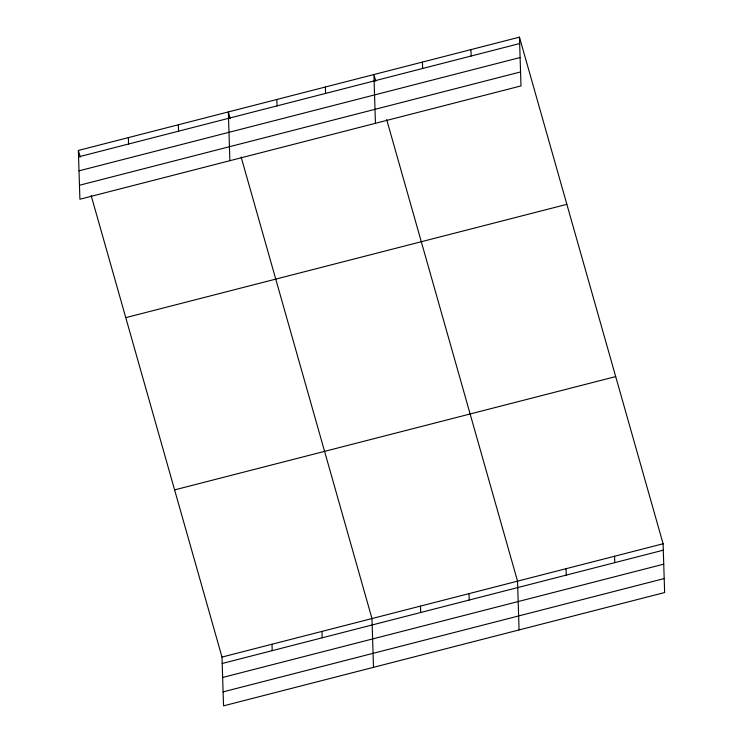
<?xml version="1.0" encoding="UTF-8"?>
<svg xmlns="http://www.w3.org/2000/svg" width="743" height="743" viewBox="0 0 743 743"><rect width="100%" height="100%" fill="white"/><g stroke="black" fill="none" stroke-linecap="round" stroke-linejoin="round"><path stroke-width="1.11" d="M519.459 37.15L521.001 85.919L79.9 199.226L78.368 150.457L519.459 37.15L663.1 543.774L664.632 592.543L223.541 705.85L221.999 657.081L91.157 195.548M78.572 156.866L519.663 43.558M79.009 170.844L520.1 57.536M79.464 185.248L520.555 71.941M125.771 317.642L566.863 204.334M174.605 489.888L615.696 376.59M221.999 657.081L663.1 543.774M222.203 663.49L663.295 550.182M222.64 677.467L663.74 564.16M223.095 691.872L664.186 578.565M375.772 81.145L373.905 74.541L375.438 123.31M386.685 119.642L517.537 581.165L519.069 629.934M230.209 118.536L228.342 111.933L229.875 160.702M241.131 157.024L371.974 618.557L373.506 667.325M78.368 150.457L80.244 157.052M614.572 556.238L614.777 562.646M566.055 568.701L566.259 575.11M470.941 49.614L471.146 56.022M469.019 593.629L469.214 600.038M422.423 62.078L422.628 68.486M420.492 606.093L420.696 612.501M325.378 87.005L325.583 93.414M321.988 631.392L322.183 637.8M276.86 99.469L277.065 105.877M271.994 644.237L272.198 650.645M178.348 124.778L178.552 131.186M128.363 137.613L128.558 144.021"/></g></svg>
